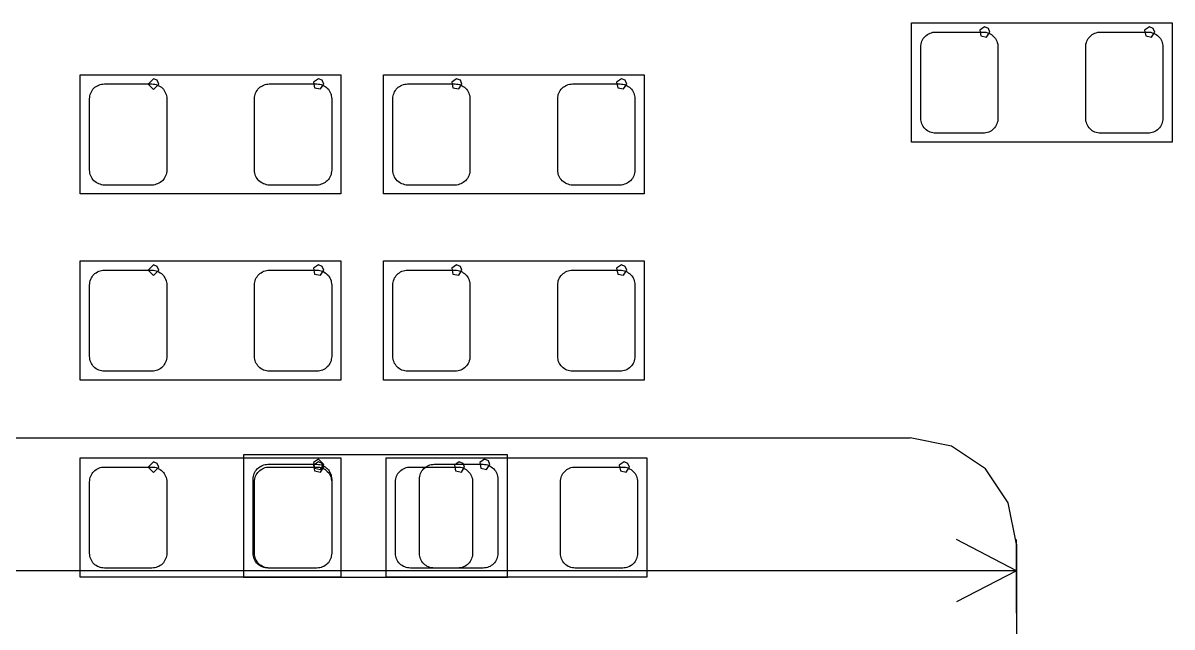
# Model space of a CAD drawing. Extents: x 114 to 258, y 8 to 198.
# Drawn here: x 197.32 to 218.92, y 157.45 to 168.8 of the extents above; entities that cross this region are included whole.
import ezdxf

# ---------------------------------------------------------------- set-up
doc = ezdxf.new("R2010")
doc.units = 0

msp = doc.modelspace()

# ---------------------------------------------------------------- linework, layer by layer
at = {"layer": 'Layer 1', "color": 7}
for points in [[(214.02294, 166.56538), (214.02294, 168.80312)], [(214.02294, 168.80312), (218.9226, 168.80312)], [(215.399874, 168.729892), (215.307486, 168.66816), (215.329163, 168.559181), (215.438142, 168.537504), (215.499874, 168.629892), (215.470585, 168.700603), (215.399874, 168.729892), (215.399874, 168.729892)], [(218.49969, 168.729892), (218.407302, 168.66816), (218.428979, 168.559181), (218.537958, 168.537504), (218.59969, 168.629892), (218.570401, 168.700603), (218.49969, 168.729892), (218.49969, 168.729892)], [(218.9226, 168.80312), (218.9226, 166.56538)], [(214.22106, 168.46022), (214.23376, 168.48562)], [(214.23376, 168.48562), (214.24646, 168.50848)], [(214.24646, 168.50848), (214.26424, 168.53134)], [(214.26424, 168.53134), (214.28202, 168.55166)], [(214.28202, 168.55166), (214.30234, 168.56944)], [(214.30234, 168.56944), (214.3252, 168.58468)], [(214.3252, 168.58468), (214.34806, 168.59992)], [(214.34806, 168.59992), (214.37346, 168.61008)], [(214.37346, 168.61008), (214.39886, 168.62024)], [(214.39886, 168.62024), (214.42426, 168.62786)], [(214.42426, 168.62786), (214.4522, 168.6304)], [(214.4522, 168.6304), (214.48014, 168.63294)], [(214.48014, 168.63294), (215.37168, 168.63294)], [(215.37168, 168.63294), (215.39962, 168.6304)], [(215.39962, 168.6304), (215.42502, 168.62786)], [(215.42502, 168.62786), (215.45296, 168.62024)], [(215.45296, 168.62024), (215.47836, 168.61008)], [(215.47836, 168.61008), (215.50376, 168.59992)], [(215.50376, 168.59992), (215.52662, 168.58468)], [(215.52662, 168.58468), (215.54694, 168.56944)], [(215.54694, 168.56944), (215.56726, 168.55166)], [(215.56726, 168.55166), (215.58758, 168.53134)], [(215.58758, 168.53134), (215.60282, 168.50848)], [(215.60282, 168.50848), (215.61806, 168.48562)], [(215.61806, 168.48562), (215.62822, 168.46022)], [(217.3224, 168.46022), (217.33256, 168.48562)], [(217.33256, 168.48562), (217.3478, 168.50848)], [(217.3478, 168.50848), (217.36304, 168.53134)], [(217.36304, 168.53134), (217.38082, 168.55166)], [(217.38082, 168.55166), (217.40114, 168.56944)], [(217.40114, 168.56944), (217.424, 168.58468)], [(217.424, 168.58468), (217.44686, 168.59992)], [(217.44686, 168.59992), (217.47226, 168.61008)], [(217.47226, 168.61008), (217.49766, 168.62024)], [(217.49766, 168.62024), (217.5256, 168.62786)], [(217.5256, 168.62786), (217.551, 168.6304)], [(217.551, 168.6304), (217.57894, 168.63294)], [(217.57894, 168.63294), (218.47048, 168.63294)], [(218.47048, 168.63294), (218.49842, 168.6304)], [(218.49842, 168.6304), (218.52636, 168.62786)], [(218.52636, 168.62786), (218.55176, 168.62024)], [(218.55176, 168.62024), (218.57716, 168.61008)], [(218.57716, 168.61008), (218.60256, 168.59992)], [(218.60256, 168.59992), (218.62542, 168.58468)], [(218.62542, 168.58468), (218.64828, 168.56944)], [(218.64828, 168.56944), (218.6686, 168.55166)], [(218.6686, 168.55166), (218.68638, 168.53134)], [(218.68638, 168.53134), (218.70416, 168.50848)], [(218.70416, 168.50848), (218.71686, 168.48562)], [(218.71686, 168.48562), (218.72956, 168.46022)], [(214.20074, 168.38148), (214.20582, 168.40688)], [(214.20074, 168.35354), (214.20074, 168.38148)], [(214.20074, 167.01242), (214.20074, 168.35354)], [(214.20582, 168.40688), (214.2109, 168.43482)], [(214.2109, 168.43482), (214.22106, 168.46022)], [(215.62822, 168.46022), (215.63838, 168.43482)], [(215.63838, 168.43482), (215.646, 168.40688)], [(215.646, 168.40688), (215.64854, 168.38148)], [(215.64854, 168.38148), (215.65108, 168.35354)], [(215.65108, 168.35354), (215.65108, 167.01242)], [(217.29954, 168.35354), (217.30208, 168.38148)], [(217.29954, 167.01242), (217.29954, 168.35354)], [(217.30208, 168.38148), (217.30462, 168.40688)], [(217.30462, 168.40688), (217.31224, 168.43482)], [(217.31224, 168.43482), (217.3224, 168.46022)], [(218.72956, 168.46022), (218.73718, 168.43482)], [(218.73718, 168.43482), (218.7448, 168.40688)], [(218.7448, 168.40688), (218.74988, 168.38148)], [(218.74988, 168.38148), (218.74988, 168.35354)], [(218.74988, 168.35354), (218.74988, 167.01242)], [(198.3994, 165.59002), (198.3994, 167.8303)], [(198.3994, 167.8303), (203.29906, 167.8303)], [(198.69912, 167.60932), (198.72198, 167.62456)], [(198.72198, 167.62456), (198.74738, 167.63726)], [(198.74738, 167.63726), (198.77278, 167.64488)], [(198.77278, 167.64488), (198.80072, 167.6525)], [(198.80072, 167.6525), (198.82612, 167.65504)], [(198.82612, 167.65504), (198.85406, 167.65758)], [(198.85406, 167.65758), (199.7456, 167.65758)], [(199.77481, 167.75504), (199.67481, 167.65504), (199.77481, 167.55504), (199.87481, 167.65504), (199.845521, 167.725751), (199.77481, 167.75504), (199.77481, 167.75504)], [(199.7456, 167.65758), (199.77354, 167.65504)], [(199.77354, 167.65504), (199.80148, 167.6525)], [(199.80148, 167.6525), (199.82688, 167.64488)], [(199.82688, 167.64488), (199.85228, 167.63726)], [(199.85228, 167.63726), (199.87768, 167.62456)], [(199.87768, 167.62456), (199.90054, 167.60932)], [(201.79792, 167.60932), (201.82332, 167.62456)], [(201.82332, 167.62456), (201.84618, 167.63726)], [(201.84618, 167.63726), (201.87412, 167.64488)], [(201.87412, 167.64488), (201.89952, 167.6525)], [(201.89952, 167.6525), (201.92746, 167.65504)], [(201.92746, 167.65504), (201.95286, 167.65758)], [(201.95286, 167.65758), (202.84694, 167.65758)], [(202.87488, 167.75504), (202.782492, 167.693308), (202.804169, 167.584329), (202.913148, 167.562652), (202.97488, 167.65504), (202.945591, 167.725751), (202.87488, 167.75504), (202.87488, 167.75504)], [(202.84694, 167.65758), (202.87488, 167.65504)], [(202.87488, 167.65504), (202.90028, 167.6525)], [(202.90028, 167.6525), (202.92822, 167.64488)], [(202.92822, 167.64488), (202.95362, 167.63726)], [(202.95362, 167.63726), (202.97648, 167.62456)], [(202.97648, 167.62456), (203.00188, 167.60932)], [(203.29906, 167.8303), (203.29906, 165.59002)], [(204.09916, 165.59002), (204.09916, 167.8303)], [(204.09916, 167.8303), (208.99882, 167.8303)], [(204.39888, 167.60932), (204.42174, 167.62456)], [(204.42174, 167.62456), (204.44714, 167.63726)], [(204.44714, 167.63726), (204.47254, 167.64488)], [(204.47254, 167.64488), (204.50048, 167.6525)], [(204.50048, 167.6525), (204.52588, 167.65504)], [(204.52588, 167.65504), (204.55382, 167.65758)], [(204.55382, 167.65758), (205.44536, 167.65758)], [(205.474824, 167.75504), (205.382436, 167.693308), (205.404113, 167.584329), (205.513092, 167.562652), (205.574824, 167.65504), (205.545535, 167.725751), (205.474824, 167.75504), (205.474824, 167.75504)], [(205.44536, 167.65758), (205.4733, 167.65504)], [(205.4733, 167.65504), (205.50124, 167.6525)], [(205.50124, 167.6525), (205.52664, 167.64488)], [(205.52664, 167.64488), (205.55204, 167.63726)], [(205.55204, 167.63726), (205.57744, 167.62456)], [(205.57744, 167.62456), (205.6003, 167.60932)], [(207.50022, 167.60932), (207.52308, 167.62456)], [(207.52308, 167.62456), (207.54848, 167.63726)], [(207.54848, 167.63726), (207.57388, 167.64488)], [(207.57388, 167.64488), (207.59928, 167.6525)], [(207.59928, 167.6525), (207.62722, 167.65504)], [(207.62722, 167.65504), (207.65516, 167.65758)], [(207.65516, 167.65758), (208.5467, 167.65758)], [(208.57464, 167.75504), (208.482252, 167.693308), (208.503929, 167.584329), (208.612908, 167.562652), (208.67464, 167.65504), (208.645351, 167.725751), (208.57464, 167.75504), (208.57464, 167.75504)], [(208.5467, 167.65758), (208.57464, 167.65504)], [(208.57464, 167.65504), (208.60004, 167.6525)], [(208.60004, 167.6525), (208.62798, 167.64488)], [(208.62798, 167.64488), (208.65338, 167.63726)], [(208.65338, 167.63726), (208.67878, 167.62456)], [(208.67878, 167.62456), (208.70164, 167.60932)], [(208.99882, 167.8303), (208.99882, 165.59002)], [(198.57466, 167.37818), (198.5772, 167.40612)], [(198.5772, 167.40612), (198.57974, 167.43406)], [(198.57974, 167.43406), (198.58736, 167.45946)], [(198.58736, 167.45946), (198.59752, 167.48486)], [(198.59752, 167.48486), (198.60768, 167.51026)], [(198.60768, 167.51026), (198.62292, 167.53312)], [(198.62292, 167.53312), (198.63816, 167.55598)], [(198.63816, 167.55598), (198.65594, 167.5763)], [(198.65594, 167.5763), (198.67626, 167.59408)], [(198.67626, 167.59408), (198.69912, 167.60932)], [(199.90054, 167.60932), (199.9234, 167.59408)], [(199.9234, 167.59408), (199.94372, 167.5763)], [(199.94372, 167.5763), (199.9615, 167.55598)], [(199.9615, 167.55598), (199.97928, 167.53312)], [(199.97928, 167.53312), (199.99198, 167.51026)], [(199.99198, 167.51026), (200.00468, 167.48486)], [(200.00468, 167.48486), (200.0123, 167.45946)], [(200.0123, 167.45946), (200.01992, 167.43406)], [(200.01992, 167.43406), (200.025, 167.40612)], [(200.025, 167.40612), (200.025, 167.37818)], [(201.676, 167.40612), (201.68108, 167.43406)], [(201.676, 167.37818), (201.676, 167.40612)], [(201.68108, 167.43406), (201.68616, 167.45946)], [(201.68616, 167.45946), (201.69632, 167.48486)], [(201.69632, 167.48486), (201.70902, 167.51026)], [(201.70902, 167.51026), (201.72172, 167.53312)], [(201.72172, 167.53312), (201.7395, 167.55598)], [(201.7395, 167.55598), (201.75728, 167.5763)], [(201.75728, 167.5763), (201.7776, 167.59408)], [(201.7776, 167.59408), (201.79792, 167.60932)], [(203.00188, 167.60932), (203.0222, 167.59408)], [(203.0222, 167.59408), (203.04252, 167.5763)], [(203.04252, 167.5763), (203.06284, 167.55598)], [(203.06284, 167.55598), (203.07808, 167.53312)], [(203.07808, 167.53312), (203.09332, 167.51026)], [(203.09332, 167.51026), (203.10348, 167.48486)], [(203.10348, 167.48486), (203.11364, 167.45946)], [(203.11364, 167.45946), (203.11872, 167.43406)], [(203.11872, 167.43406), (203.1238, 167.40612)], [(203.1238, 167.40612), (203.12634, 167.37818)], [(204.27442, 167.37818), (204.27696, 167.40612)], [(204.27696, 167.40612), (204.2795, 167.43406)], [(204.2795, 167.43406), (204.28712, 167.45946)], [(204.28712, 167.45946), (204.29728, 167.48486)], [(204.29728, 167.48486), (204.30744, 167.51026)], [(204.30744, 167.51026), (204.32268, 167.53312)], [(204.32268, 167.53312), (204.33792, 167.55598)], [(204.33792, 167.55598), (204.3557, 167.5763)], [(204.3557, 167.5763), (204.37602, 167.59408)], [(204.37602, 167.59408), (204.39888, 167.60932)], [(205.6003, 167.60932), (205.62316, 167.59408)], [(205.62316, 167.59408), (205.64348, 167.5763)], [(205.64348, 167.5763), (205.66126, 167.55598)], [(205.66126, 167.55598), (205.67904, 167.53312)], [(205.67904, 167.53312), (205.69174, 167.51026)], [(205.69174, 167.51026), (205.70444, 167.48486)], [(205.70444, 167.48486), (205.71206, 167.45946)], [(205.71206, 167.45946), (205.71968, 167.43406)], [(205.71968, 167.43406), (205.72476, 167.40612)], [(205.72476, 167.40612), (205.72476, 167.37818)], [(207.37576, 167.40612), (207.38084, 167.43406)], [(207.37576, 167.37818), (207.37576, 167.40612)], [(207.38084, 167.43406), (207.38592, 167.45946)], [(207.38592, 167.45946), (207.39608, 167.48486)], [(207.39608, 167.48486), (207.40878, 167.51026)], [(207.40878, 167.51026), (207.42148, 167.53312)], [(207.42148, 167.53312), (207.43926, 167.55598)], [(207.43926, 167.55598), (207.45704, 167.5763)], [(207.45704, 167.5763), (207.47736, 167.59408)], [(207.47736, 167.59408), (207.50022, 167.60932)], [(208.70164, 167.60932), (208.72196, 167.59408)], [(208.72196, 167.59408), (208.74228, 167.5763)], [(208.74228, 167.5763), (208.7626, 167.55598)], [(208.7626, 167.55598), (208.77784, 167.53312)], [(208.77784, 167.53312), (208.79308, 167.51026)], [(208.79308, 167.51026), (208.80324, 167.48486)], [(208.80324, 167.48486), (208.8134, 167.45946)], [(208.8134, 167.45946), (208.82102, 167.43406)], [(208.82102, 167.43406), (208.82356, 167.40612)], [(208.82356, 167.40612), (208.8261, 167.37818)], [(198.57466, 166.03706), (198.57466, 167.37818)], [(200.025, 167.37818), (200.025, 166.03706)], [(201.676, 166.03706), (201.676, 167.37818)], [(203.12634, 167.37818), (203.12634, 166.03706)], [(204.27442, 166.03706), (204.27442, 167.37818)], [(205.72476, 167.37818), (205.72476, 166.03706)], [(207.37576, 166.03706), (207.37576, 167.37818)], [(208.8261, 167.37818), (208.8261, 166.03706)], [(214.20074, 166.98448), (214.20074, 167.01242)], [(214.20582, 166.95654), (214.20074, 166.98448)], [(215.64854, 166.98448), (215.646, 166.95654)], [(215.65108, 167.01242), (215.64854, 166.98448)], [(217.30208, 166.98448), (217.29954, 167.01242)], [(217.30462, 166.95654), (217.30208, 166.98448)], [(218.74988, 166.98448), (218.7448, 166.95654)], [(218.74988, 167.01242), (218.74988, 166.98448)], [(214.2109, 166.93114), (214.20582, 166.95654)], [(214.22106, 166.90574), (214.2109, 166.93114)], [(214.23376, 166.88034), (214.22106, 166.90574)], [(214.24646, 166.85748), (214.23376, 166.88034)], [(214.26424, 166.83462), (214.24646, 166.85748)], [(214.28202, 166.8143), (214.26424, 166.83462)], [(214.30234, 166.79652), (214.28202, 166.8143)], [(214.3252, 166.77874), (214.30234, 166.79652)], [(214.34806, 166.76604), (214.3252, 166.77874)], [(214.37346, 166.75334), (214.34806, 166.76604)], [(214.39886, 166.74318), (214.37346, 166.75334)], [(215.47836, 166.75334), (215.45296, 166.74318)], [(215.50376, 166.76604), (215.47836, 166.75334)], [(215.52662, 166.77874), (215.50376, 166.76604)], [(215.54694, 166.79652), (215.52662, 166.77874)], [(215.56726, 166.8143), (215.54694, 166.79652)], [(215.58758, 166.83462), (215.56726, 166.8143)], [(215.60282, 166.85748), (215.58758, 166.83462)], [(215.61806, 166.88034), (215.60282, 166.85748)], [(215.62822, 166.90574), (215.61806, 166.88034)], [(215.63838, 166.93114), (215.62822, 166.90574)], [(215.646, 166.95654), (215.63838, 166.93114)], [(217.31224, 166.93114), (217.30462, 166.95654)], [(217.3224, 166.90574), (217.31224, 166.93114)], [(217.33256, 166.88034), (217.3224, 166.90574)], [(217.3478, 166.85748), (217.33256, 166.88034)], [(217.36304, 166.83462), (217.3478, 166.85748)], [(217.38082, 166.8143), (217.36304, 166.83462)], [(217.40114, 166.79652), (217.38082, 166.8143)], [(217.424, 166.77874), (217.40114, 166.79652)], [(217.44686, 166.76604), (217.424, 166.77874)], [(217.47226, 166.75334), (217.44686, 166.76604)], [(217.49766, 166.74318), (217.47226, 166.75334)], [(218.57716, 166.75334), (218.55176, 166.74318)], [(218.60256, 166.76604), (218.57716, 166.75334)], [(218.62542, 166.77874), (218.60256, 166.76604)], [(218.64828, 166.79652), (218.62542, 166.77874)], [(218.6686, 166.8143), (218.64828, 166.79652)], [(218.68638, 166.83462), (218.6686, 166.8143)], [(218.70416, 166.85748), (218.68638, 166.83462)], [(218.71686, 166.88034), (218.70416, 166.85748)], [(218.72956, 166.90574), (218.71686, 166.88034)], [(218.73718, 166.93114), (218.72956, 166.90574)], [(218.7448, 166.95654), (218.73718, 166.93114)], [(218.9226, 166.56538), (214.02294, 166.56538)], [(214.42426, 166.7381), (214.39886, 166.74318)], [(214.4522, 166.73302), (214.42426, 166.7381)], [(214.48014, 166.73302), (214.4522, 166.73302)], [(215.37168, 166.73302), (214.48014, 166.73302)], [(215.39962, 166.73302), (215.37168, 166.73302)], [(215.42502, 166.7381), (215.39962, 166.73302)], [(215.45296, 166.74318), (215.42502, 166.7381)], [(217.5256, 166.7381), (217.49766, 166.74318)], [(217.551, 166.73302), (217.5256, 166.7381)], [(217.57894, 166.73302), (217.551, 166.73302)], [(218.47048, 166.73302), (217.57894, 166.73302)], [(218.49842, 166.73302), (218.47048, 166.73302)], [(218.52636, 166.7381), (218.49842, 166.73302)], [(218.55176, 166.74318), (218.52636, 166.7381)], [(198.5772, 166.00912), (198.57466, 166.03706)], [(198.57974, 165.98118), (198.5772, 166.00912)], [(198.58736, 165.95578), (198.57974, 165.98118)], [(198.59752, 165.93038), (198.58736, 165.95578)], [(198.60768, 165.90498), (198.59752, 165.93038)], [(198.62292, 165.88212), (198.60768, 165.90498)], [(199.99198, 165.90498), (199.97928, 165.88212)], [(200.00468, 165.93038), (199.99198, 165.90498)], [(200.0123, 165.95578), (200.00468, 165.93038)], [(200.01992, 165.98118), (200.0123, 165.95578)], [(200.025, 166.00912), (200.01992, 165.98118)], [(200.025, 166.03706), (200.025, 166.00912)], [(201.676, 166.00912), (201.676, 166.03706)], [(201.68108, 165.98118), (201.676, 166.00912)], [(201.68616, 165.95578), (201.68108, 165.98118)], [(201.69632, 165.93038), (201.68616, 165.95578)], [(201.70902, 165.90498), (201.69632, 165.93038)], [(201.72172, 165.88212), (201.70902, 165.90498)], [(203.09332, 165.90498), (203.07808, 165.88212)], [(203.10348, 165.93038), (203.09332, 165.90498)], [(203.11364, 165.95578), (203.10348, 165.93038)], [(203.11872, 165.98118), (203.11364, 165.95578)], [(203.1238, 166.00912), (203.11872, 165.98118)], [(203.12634, 166.03706), (203.1238, 166.00912)], [(204.27696, 166.00912), (204.27442, 166.03706)], [(204.2795, 165.98118), (204.27696, 166.00912)], [(204.28712, 165.95578), (204.2795, 165.98118)], [(204.29728, 165.93038), (204.28712, 165.95578)], [(204.30744, 165.90498), (204.29728, 165.93038)], [(204.32268, 165.88212), (204.30744, 165.90498)], [(205.69174, 165.90498), (205.67904, 165.88212)], [(205.70444, 165.93038), (205.69174, 165.90498)], [(205.71206, 165.95578), (205.70444, 165.93038)], [(205.71968, 165.98118), (205.71206, 165.95578)], [(205.72476, 166.00912), (205.71968, 165.98118)], [(205.72476, 166.03706), (205.72476, 166.00912)], [(207.37576, 166.00912), (207.37576, 166.03706)], [(207.38084, 165.98118), (207.37576, 166.00912)], [(207.38592, 165.95578), (207.38084, 165.98118)], [(207.39608, 165.93038), (207.38592, 165.95578)], [(207.40878, 165.90498), (207.39608, 165.93038)], [(207.42148, 165.88212), (207.40878, 165.90498)], [(208.79308, 165.90498), (208.77784, 165.88212)], [(208.80324, 165.93038), (208.79308, 165.90498)], [(208.8134, 165.95578), (208.80324, 165.93038)], [(208.82102, 165.98118), (208.8134, 165.95578)], [(208.82356, 166.00912), (208.82102, 165.98118)], [(208.8261, 166.03706), (208.82356, 166.00912)], [(198.63816, 165.85926), (198.62292, 165.88212)], [(198.65594, 165.83894), (198.63816, 165.85926)], [(198.67626, 165.82116), (198.65594, 165.83894)], [(198.69912, 165.80338), (198.67626, 165.82116)], [(198.72198, 165.79068), (198.69912, 165.80338)], [(198.74738, 165.77798), (198.72198, 165.79068)], [(198.77278, 165.77036), (198.74738, 165.77798)], [(198.80072, 165.76274), (198.77278, 165.77036)], [(198.82612, 165.75766), (198.80072, 165.76274)], [(198.85406, 165.75766), (198.82612, 165.75766)], [(199.7456, 165.75766), (198.85406, 165.75766)], [(199.77354, 165.75766), (199.7456, 165.75766)], [(199.80148, 165.76274), (199.77354, 165.75766)], [(199.82688, 165.77036), (199.80148, 165.76274)], [(199.85228, 165.77798), (199.82688, 165.77036)], [(199.87768, 165.79068), (199.85228, 165.77798)], [(199.90054, 165.80338), (199.87768, 165.79068)], [(199.9234, 165.82116), (199.90054, 165.80338)], [(199.94372, 165.83894), (199.9234, 165.82116)], [(199.9615, 165.85926), (199.94372, 165.83894)], [(199.97928, 165.88212), (199.9615, 165.85926)], [(201.7395, 165.85926), (201.72172, 165.88212)], [(201.75728, 165.83894), (201.7395, 165.85926)], [(201.7776, 165.82116), (201.75728, 165.83894)], [(201.79792, 165.80338), (201.7776, 165.82116)], [(201.82332, 165.79068), (201.79792, 165.80338)], [(201.84618, 165.77798), (201.82332, 165.79068)], [(201.87412, 165.77036), (201.84618, 165.77798)], [(201.89952, 165.76274), (201.87412, 165.77036)], [(201.92746, 165.75766), (201.89952, 165.76274)], [(201.95286, 165.75766), (201.92746, 165.75766)], [(202.84694, 165.75766), (201.95286, 165.75766)], [(202.87488, 165.75766), (202.84694, 165.75766)], [(202.90028, 165.76274), (202.87488, 165.75766)], [(202.92822, 165.77036), (202.90028, 165.76274)], [(202.95362, 165.77798), (202.92822, 165.77036)], [(202.97648, 165.79068), (202.95362, 165.77798)], [(203.00188, 165.80338), (202.97648, 165.79068)], [(203.0222, 165.82116), (203.00188, 165.80338)], [(203.04252, 165.83894), (203.0222, 165.82116)], [(203.06284, 165.85926), (203.04252, 165.83894)], [(203.07808, 165.88212), (203.06284, 165.85926)], [(204.33792, 165.85926), (204.32268, 165.88212)], [(204.3557, 165.83894), (204.33792, 165.85926)], [(204.37602, 165.82116), (204.3557, 165.83894)], [(204.39888, 165.80338), (204.37602, 165.82116)], [(204.42174, 165.79068), (204.39888, 165.80338)], [(204.44714, 165.77798), (204.42174, 165.79068)], [(204.47254, 165.77036), (204.44714, 165.77798)], [(204.50048, 165.76274), (204.47254, 165.77036)], [(204.52588, 165.75766), (204.50048, 165.76274)], [(204.55382, 165.75766), (204.52588, 165.75766)], [(205.44536, 165.75766), (204.55382, 165.75766)], [(205.4733, 165.75766), (205.44536, 165.75766)], [(205.50124, 165.76274), (205.4733, 165.75766)], [(205.52664, 165.77036), (205.50124, 165.76274)], [(205.55204, 165.77798), (205.52664, 165.77036)], [(205.57744, 165.79068), (205.55204, 165.77798)], [(205.6003, 165.80338), (205.57744, 165.79068)], [(205.62316, 165.82116), (205.6003, 165.80338)], [(205.64348, 165.83894), (205.62316, 165.82116)], [(205.66126, 165.85926), (205.64348, 165.83894)], [(205.67904, 165.88212), (205.66126, 165.85926)], [(207.43926, 165.85926), (207.42148, 165.88212)], [(207.45704, 165.83894), (207.43926, 165.85926)], [(207.47736, 165.82116), (207.45704, 165.83894)], [(207.50022, 165.80338), (207.47736, 165.82116)], [(207.52308, 165.79068), (207.50022, 165.80338)], [(207.54848, 165.77798), (207.52308, 165.79068)], [(207.57388, 165.77036), (207.54848, 165.77798)], [(207.59928, 165.76274), (207.57388, 165.77036)], [(207.62722, 165.75766), (207.59928, 165.76274)], [(207.65516, 165.75766), (207.62722, 165.75766)], [(208.5467, 165.75766), (207.65516, 165.75766)], [(208.57464, 165.75766), (208.5467, 165.75766)], [(208.60004, 165.76274), (208.57464, 165.75766)], [(208.62798, 165.77036), (208.60004, 165.76274)], [(208.65338, 165.77798), (208.62798, 165.77036)], [(208.67878, 165.79068), (208.65338, 165.77798)], [(208.70164, 165.80338), (208.67878, 165.79068)], [(208.72196, 165.82116), (208.70164, 165.80338)], [(208.74228, 165.83894), (208.72196, 165.82116)], [(208.7626, 165.85926), (208.74228, 165.83894)], [(208.77784, 165.88212), (208.7626, 165.85926)], [(203.29906, 165.59002), (198.3994, 165.59002)], [(208.99882, 165.59002), (204.09916, 165.59002)], [(198.3994, 162.0899), (198.3994, 164.33018)], [(198.3994, 164.33018), (203.29906, 164.33018)], [(199.77481, 164.25492), (199.67481, 164.15492), (199.77481, 164.05492), (199.87481, 164.15492), (199.845521, 164.225631), (199.77481, 164.25492), (199.77481, 164.25492)], [(202.87488, 164.25492), (202.782492, 164.193188), (202.804169, 164.084209), (202.913148, 164.062532), (202.97488, 164.15492), (202.945591, 164.225631), (202.87488, 164.25492), (202.87488, 164.25492)], [(203.29906, 164.33018), (203.29906, 162.0899)], [(204.09916, 164.33018), (208.99882, 164.33018)], [(204.09916, 162.0899), (204.09916, 164.33018)], [(205.474824, 164.25492), (205.382436, 164.193188), (205.404113, 164.084209), (205.513092, 164.062532), (205.574824, 164.15492), (205.545535, 164.225631), (205.474824, 164.25492), (205.474824, 164.25492)], [(208.57464, 164.25492), (208.482252, 164.193188), (208.503929, 164.084209), (208.612908, 164.062532), (208.67464, 164.15492), (208.645351, 164.225631), (208.57464, 164.25492), (208.57464, 164.25492)], [(208.99882, 164.33018), (208.99882, 162.0899)], [(198.57974, 163.93394), (198.58736, 163.95934)], [(198.58736, 163.95934), (198.59752, 163.98474)], [(198.59752, 163.98474), (198.60768, 164.01014)], [(198.60768, 164.01014), (198.62292, 164.033)], [(198.62292, 164.033), (198.63816, 164.05586)], [(198.63816, 164.05586), (198.65594, 164.07618)], [(198.65594, 164.07618), (198.67626, 164.09396)], [(198.67626, 164.09396), (198.69912, 164.1092)], [(198.69912, 164.1092), (198.72198, 164.12444)], [(198.72198, 164.12444), (198.74738, 164.13714)], [(198.74738, 164.13714), (198.77278, 164.14476)], [(198.77278, 164.14476), (198.80072, 164.15238)], [(198.80072, 164.15238), (198.82612, 164.15492)], [(198.82612, 164.15492), (198.85406, 164.15746)], [(198.85406, 164.15746), (199.7456, 164.15746)], [(199.7456, 164.15746), (199.77354, 164.15492)], [(199.77354, 164.15492), (199.80148, 164.15238)], [(199.80148, 164.15238), (199.82688, 164.14476)], [(199.82688, 164.14476), (199.85228, 164.13714)], [(199.85228, 164.13714), (199.87768, 164.12444)], [(199.87768, 164.12444), (199.90054, 164.1092)], [(199.90054, 164.1092), (199.9234, 164.09396)], [(199.9234, 164.09396), (199.94372, 164.07618)], [(199.94372, 164.07618), (199.9615, 164.05586)], [(199.9615, 164.05586), (199.97928, 164.033)], [(199.97928, 164.033), (199.99198, 164.01014)], [(199.99198, 164.01014), (200.00468, 163.98474)], [(200.00468, 163.98474), (200.0123, 163.95934)], [(200.0123, 163.95934), (200.01992, 163.93394)], [(201.68108, 163.93394), (201.68616, 163.95934)], [(201.68616, 163.95934), (201.69632, 163.98474)], [(201.69632, 163.98474), (201.70902, 164.01014)], [(201.70902, 164.01014), (201.72172, 164.033)], [(201.72172, 164.033), (201.7395, 164.05586)], [(201.7395, 164.05586), (201.75728, 164.07618)], [(201.75728, 164.07618), (201.7776, 164.09396)], [(201.7776, 164.09396), (201.79792, 164.1092)], [(201.79792, 164.1092), (201.82332, 164.12444)], [(201.82332, 164.12444), (201.84618, 164.13714)], [(201.84618, 164.13714), (201.87412, 164.14476)], [(201.87412, 164.14476), (201.89952, 164.15238)], [(201.89952, 164.15238), (201.92746, 164.15492)], [(201.92746, 164.15492), (201.95286, 164.15746)], [(201.95286, 164.15746), (202.84694, 164.15746)], [(202.84694, 164.15746), (202.87488, 164.15492)], [(202.87488, 164.15492), (202.90028, 164.15238)], [(202.90028, 164.15238), (202.92822, 164.14476)], [(202.92822, 164.14476), (202.95362, 164.13714)], [(202.95362, 164.13714), (202.97648, 164.12444)], [(202.97648, 164.12444), (203.00188, 164.1092)], [(203.00188, 164.1092), (203.0222, 164.09396)], [(203.0222, 164.09396), (203.04252, 164.07618)], [(203.04252, 164.07618), (203.06284, 164.05586)], [(203.06284, 164.05586), (203.07808, 164.033)], [(203.07808, 164.033), (203.09332, 164.01014)], [(203.09332, 164.01014), (203.10348, 163.98474)], [(203.10348, 163.98474), (203.11364, 163.95934)], [(203.11364, 163.95934), (203.11872, 163.93394)], [(204.2795, 163.93394), (204.28712, 163.95934)], [(204.28712, 163.95934), (204.29728, 163.98474)], [(204.29728, 163.98474), (204.30744, 164.01014)], [(204.30744, 164.01014), (204.32268, 164.033)], [(204.32268, 164.033), (204.33792, 164.05586)], [(204.33792, 164.05586), (204.3557, 164.07618)], [(204.3557, 164.07618), (204.37602, 164.09396)], [(204.37602, 164.09396), (204.39888, 164.1092)], [(204.39888, 164.1092), (204.42174, 164.12444)], [(204.42174, 164.12444), (204.44714, 164.13714)], [(204.44714, 164.13714), (204.47254, 164.14476)], [(204.47254, 164.14476), (204.50048, 164.15238)], [(204.50048, 164.15238), (204.52588, 164.15492)], [(204.52588, 164.15492), (204.55382, 164.15746)], [(204.55382, 164.15746), (205.44536, 164.15746)], [(205.44536, 164.15746), (205.4733, 164.15492)], [(205.4733, 164.15492), (205.50124, 164.15238)], [(205.50124, 164.15238), (205.52664, 164.14476)], [(205.52664, 164.14476), (205.55204, 164.13714)], [(205.55204, 164.13714), (205.57744, 164.12444)], [(205.57744, 164.12444), (205.6003, 164.1092)], [(205.6003, 164.1092), (205.62316, 164.09396)], [(205.62316, 164.09396), (205.64348, 164.07618)], [(205.64348, 164.07618), (205.66126, 164.05586)], [(205.66126, 164.05586), (205.67904, 164.033)], [(205.67904, 164.033), (205.69174, 164.01014)], [(205.69174, 164.01014), (205.70444, 163.98474)], [(205.70444, 163.98474), (205.71206, 163.95934)], [(205.71206, 163.95934), (205.71968, 163.93394)], [(207.38084, 163.93394), (207.38592, 163.95934)], [(207.38592, 163.95934), (207.39608, 163.98474)], [(207.39608, 163.98474), (207.40878, 164.01014)], [(207.40878, 164.01014), (207.42148, 164.033)], [(207.42148, 164.033), (207.43926, 164.05586)], [(207.43926, 164.05586), (207.45704, 164.07618)], [(207.45704, 164.07618), (207.47736, 164.09396)], [(207.47736, 164.09396), (207.50022, 164.1092)], [(207.50022, 164.1092), (207.52308, 164.12444)], [(207.52308, 164.12444), (207.54848, 164.13714)], [(207.54848, 164.13714), (207.57388, 164.14476)], [(207.57388, 164.14476), (207.59928, 164.15238)], [(207.59928, 164.15238), (207.62722, 164.15492)], [(207.62722, 164.15492), (207.65516, 164.15746)], [(207.65516, 164.15746), (208.5467, 164.15746)], [(208.5467, 164.15746), (208.57464, 164.15492)], [(208.57464, 164.15492), (208.60004, 164.15238)], [(208.60004, 164.15238), (208.62798, 164.14476)], [(208.62798, 164.14476), (208.65338, 164.13714)], [(208.65338, 164.13714), (208.67878, 164.12444)], [(208.67878, 164.12444), (208.70164, 164.1092)], [(208.70164, 164.1092), (208.72196, 164.09396)], [(208.72196, 164.09396), (208.74228, 164.07618)], [(208.74228, 164.07618), (208.7626, 164.05586)], [(208.7626, 164.05586), (208.77784, 164.033)], [(208.77784, 164.033), (208.79308, 164.01014)], [(208.79308, 164.01014), (208.80324, 163.98474)], [(208.80324, 163.98474), (208.8134, 163.95934)], [(208.8134, 163.95934), (208.82102, 163.93394)], [(198.57466, 163.87806), (198.5772, 163.906)], [(198.57466, 162.53694), (198.57466, 163.87806)], [(198.5772, 163.906), (198.57974, 163.93394)], [(200.01992, 163.93394), (200.025, 163.906)], [(200.025, 163.906), (200.025, 163.87806)], [(200.025, 163.87806), (200.025, 162.53694)], [(201.676, 163.906), (201.68108, 163.93394)], [(201.676, 163.87806), (201.676, 163.906)], [(201.676, 162.53694), (201.676, 163.87806)], [(203.11872, 163.93394), (203.1238, 163.906)], [(203.1238, 163.906), (203.12634, 163.87806)], [(203.12634, 163.87806), (203.12634, 162.53694)], [(204.27442, 163.87806), (204.27696, 163.906)], [(204.27442, 162.53694), (204.27442, 163.87806)], [(204.27696, 163.906), (204.2795, 163.93394)], [(205.71968, 163.93394), (205.72476, 163.906)], [(205.72476, 163.906), (205.72476, 163.87806)], [(205.72476, 163.87806), (205.72476, 162.53694)], [(207.37576, 163.906), (207.38084, 163.93394)], [(207.37576, 163.87806), (207.37576, 163.906)], [(207.37576, 162.53694), (207.37576, 163.87806)], [(208.82102, 163.93394), (208.82356, 163.906)], [(208.82356, 163.906), (208.8261, 163.87806)], [(208.8261, 163.87806), (208.8261, 162.53694)], [(198.5772, 162.509), (198.57466, 162.53694)], [(198.57974, 162.48106), (198.5772, 162.509)], [(198.58736, 162.45566), (198.57974, 162.48106)], [(198.59752, 162.43026), (198.58736, 162.45566)], [(200.0123, 162.45566), (200.00468, 162.43026)], [(200.01992, 162.48106), (200.0123, 162.45566)], [(200.025, 162.509), (200.01992, 162.48106)], [(200.025, 162.53694), (200.025, 162.509)], [(201.676, 162.509), (201.676, 162.53694)], [(201.68108, 162.48106), (201.676, 162.509)], [(201.68616, 162.45566), (201.68108, 162.48106)], [(201.69632, 162.43026), (201.68616, 162.45566)], [(203.11364, 162.45566), (203.10348, 162.43026)], [(203.11872, 162.48106), (203.11364, 162.45566)], [(203.1238, 162.509), (203.11872, 162.48106)], [(203.12634, 162.53694), (203.1238, 162.509)], [(204.27696, 162.509), (204.27442, 162.53694)], [(204.2795, 162.48106), (204.27696, 162.509)], [(204.28712, 162.45566), (204.2795, 162.48106)], [(204.29728, 162.43026), (204.28712, 162.45566)], [(205.71206, 162.45566), (205.70444, 162.43026)], [(205.71968, 162.48106), (205.71206, 162.45566)], [(205.72476, 162.509), (205.71968, 162.48106)], [(205.72476, 162.53694), (205.72476, 162.509)], [(207.37576, 162.509), (207.37576, 162.53694)], [(207.38084, 162.48106), (207.37576, 162.509)], [(207.38592, 162.45566), (207.38084, 162.48106)], [(207.39608, 162.43026), (207.38592, 162.45566)], [(208.8134, 162.45566), (208.80324, 162.43026)], [(208.82102, 162.48106), (208.8134, 162.45566)], [(208.82356, 162.509), (208.82102, 162.48106)], [(208.8261, 162.53694), (208.82356, 162.509)], [(198.60768, 162.40486), (198.59752, 162.43026)], [(198.62292, 162.382), (198.60768, 162.40486)], [(198.63816, 162.35914), (198.62292, 162.382)], [(198.65594, 162.33882), (198.63816, 162.35914)], [(198.67626, 162.32104), (198.65594, 162.33882)], [(198.69912, 162.30326), (198.67626, 162.32104)], [(198.72198, 162.29056), (198.69912, 162.30326)], [(198.74738, 162.27786), (198.72198, 162.29056)], [(198.77278, 162.27024), (198.74738, 162.27786)], [(198.80072, 162.26262), (198.77278, 162.27024)], [(198.82612, 162.25754), (198.80072, 162.26262)], [(198.85406, 162.25754), (198.82612, 162.25754)], [(199.7456, 162.25754), (198.85406, 162.25754)], [(199.77354, 162.25754), (199.7456, 162.25754)], [(199.80148, 162.26262), (199.77354, 162.25754)], [(199.82688, 162.27024), (199.80148, 162.26262)], [(199.85228, 162.27786), (199.82688, 162.27024)], [(199.87768, 162.29056), (199.85228, 162.27786)], [(199.90054, 162.30326), (199.87768, 162.29056)], [(199.9234, 162.32104), (199.90054, 162.30326)], [(199.94372, 162.33882), (199.9234, 162.32104)], [(199.9615, 162.35914), (199.94372, 162.33882)], [(199.97928, 162.382), (199.9615, 162.35914)], [(199.99198, 162.40486), (199.97928, 162.382)], [(200.00468, 162.43026), (199.99198, 162.40486)], [(201.70902, 162.40486), (201.69632, 162.43026)], [(201.72172, 162.382), (201.70902, 162.40486)], [(201.7395, 162.35914), (201.72172, 162.382)], [(201.75728, 162.33882), (201.7395, 162.35914)], [(201.7776, 162.32104), (201.75728, 162.33882)], [(201.79792, 162.30326), (201.7776, 162.32104)], [(201.82332, 162.29056), (201.79792, 162.30326)], [(201.84618, 162.27786), (201.82332, 162.29056)], [(201.87412, 162.27024), (201.84618, 162.27786)], [(201.89952, 162.26262), (201.87412, 162.27024)], [(201.92746, 162.25754), (201.89952, 162.26262)], [(201.95286, 162.25754), (201.92746, 162.25754)], [(202.84694, 162.25754), (201.95286, 162.25754)], [(202.87488, 162.25754), (202.84694, 162.25754)], [(202.90028, 162.26262), (202.87488, 162.25754)], [(202.92822, 162.27024), (202.90028, 162.26262)], [(202.95362, 162.27786), (202.92822, 162.27024)], [(202.97648, 162.29056), (202.95362, 162.27786)], [(203.00188, 162.30326), (202.97648, 162.29056)], [(203.0222, 162.32104), (203.00188, 162.30326)], [(203.04252, 162.33882), (203.0222, 162.32104)], [(203.06284, 162.35914), (203.04252, 162.33882)], [(203.07808, 162.382), (203.06284, 162.35914)], [(203.09332, 162.40486), (203.07808, 162.382)], [(203.10348, 162.43026), (203.09332, 162.40486)], [(204.30744, 162.40486), (204.29728, 162.43026)], [(204.32268, 162.382), (204.30744, 162.40486)], [(204.33792, 162.35914), (204.32268, 162.382)], [(204.3557, 162.33882), (204.33792, 162.35914)], [(204.37602, 162.32104), (204.3557, 162.33882)], [(204.39888, 162.30326), (204.37602, 162.32104)], [(204.42174, 162.29056), (204.39888, 162.30326)], [(204.44714, 162.27786), (204.42174, 162.29056)], [(204.47254, 162.27024), (204.44714, 162.27786)], [(204.50048, 162.26262), (204.47254, 162.27024)], [(204.52588, 162.25754), (204.50048, 162.26262)], [(204.55382, 162.25754), (204.52588, 162.25754)], [(205.44536, 162.25754), (204.55382, 162.25754)], [(205.4733, 162.25754), (205.44536, 162.25754)], [(205.50124, 162.26262), (205.4733, 162.25754)], [(205.52664, 162.27024), (205.50124, 162.26262)], [(205.55204, 162.27786), (205.52664, 162.27024)], [(205.57744, 162.29056), (205.55204, 162.27786)], [(205.6003, 162.30326), (205.57744, 162.29056)], [(205.62316, 162.32104), (205.6003, 162.30326)], [(205.64348, 162.33882), (205.62316, 162.32104)], [(205.66126, 162.35914), (205.64348, 162.33882)], [(205.67904, 162.382), (205.66126, 162.35914)], [(205.69174, 162.40486), (205.67904, 162.382)], [(205.70444, 162.43026), (205.69174, 162.40486)], [(207.40878, 162.40486), (207.39608, 162.43026)], [(207.42148, 162.382), (207.40878, 162.40486)], [(207.43926, 162.35914), (207.42148, 162.382)], [(207.45704, 162.33882), (207.43926, 162.35914)], [(207.47736, 162.32104), (207.45704, 162.33882)], [(207.50022, 162.30326), (207.47736, 162.32104)], [(207.52308, 162.29056), (207.50022, 162.30326)], [(207.54848, 162.27786), (207.52308, 162.29056)], [(207.57388, 162.27024), (207.54848, 162.27786)], [(207.59928, 162.26262), (207.57388, 162.27024)], [(207.62722, 162.25754), (207.59928, 162.26262)], [(207.65516, 162.25754), (207.62722, 162.25754)], [(208.5467, 162.25754), (207.65516, 162.25754)], [(208.57464, 162.25754), (208.5467, 162.25754)], [(208.60004, 162.26262), (208.57464, 162.25754)], [(208.62798, 162.27024), (208.60004, 162.26262)], [(208.65338, 162.27786), (208.62798, 162.27024)], [(208.67878, 162.29056), (208.65338, 162.27786)], [(208.70164, 162.30326), (208.67878, 162.29056)], [(208.72196, 162.32104), (208.70164, 162.30326)], [(208.74228, 162.33882), (208.72196, 162.32104)], [(208.7626, 162.35914), (208.74228, 162.33882)], [(208.77784, 162.382), (208.7626, 162.35914)], [(208.79308, 162.40486), (208.77784, 162.382)], [(208.80324, 162.43026), (208.79308, 162.40486)], [(203.29906, 162.0899), (198.3994, 162.0899)], [(208.99882, 162.0899), (204.09916, 162.0899)], [(167.99814, 161.00786), (213.99754, 161.00786)], [(216.000076, 159.007102), (215.842905, 159.78559), (215.414289, 160.421311), (214.778568, 160.849927), (214.00008, 161.007098)], [(198.3994, 160.6294), (203.29906, 160.6294)], [(198.3994, 158.38912), (198.3994, 160.6294)], [(199.77481, 160.554902), (199.67481, 160.454902), (199.77481, 160.354902), (199.87481, 160.454902), (199.845521, 160.525613), (199.77481, 160.554902), (199.77481, 160.554902)], [(201.46772, 160.68528), (201.46772, 158.38404)], [(206.42834, 160.68528), (201.46772, 160.68528)], [(201.82078, 160.48716), (201.84872, 160.49478)], [(201.84872, 160.49478), (201.87412, 160.5024)], [(201.87412, 160.5024), (201.90206, 160.50494)], [(201.90206, 160.50494), (201.92746, 160.50748)], [(201.92746, 160.50748), (202.84694, 160.50748)], [(202.87488, 160.554902), (202.782492, 160.49317), (202.804169, 160.384191), (202.913148, 160.362514), (202.97488, 160.454902), (202.945591, 160.525613), (202.87488, 160.554902), (202.87488, 160.554902)], [(202.875134, 160.60494), (202.782746, 160.543208), (202.804423, 160.434229), (202.913402, 160.412552), (202.975134, 160.50494), (202.875134, 160.60494), (202.875134, 160.60494)], [(202.84694, 160.50748), (202.87488, 160.50494)], [(202.87488, 160.50494), (202.90028, 160.5024)], [(202.90028, 160.5024), (202.92822, 160.49478)], [(202.92822, 160.49478), (202.95362, 160.48716)], [(203.29906, 160.6294), (203.29906, 158.38912)], [(204.14742, 160.6294), (209.04708, 160.6294)], [(204.14742, 158.38912), (204.14742, 160.6294)], [(204.94752, 160.48716), (204.97292, 160.49478)], [(204.97292, 160.49478), (204.99832, 160.5024)], [(204.99832, 160.5024), (205.02626, 160.50494)], [(205.02626, 160.50494), (205.0542, 160.50748)], [(205.0542, 160.50748), (205.97114, 160.50748)], [(205.524862, 160.554902), (205.432474, 160.49317), (205.454151, 160.384191), (205.56313, 160.362514), (205.624862, 160.454902), (205.595573, 160.525613), (205.524862, 160.554902), (205.524862, 160.554902)], [(206.00035, 160.60494), (205.907962, 160.543208), (205.929639, 160.434229), (206.038618, 160.412552), (206.10035, 160.50494), (206.071061, 160.575651), (206.00035, 160.60494), (206.00035, 160.60494)], [(205.97114, 160.50748), (205.99908, 160.50494)], [(205.99908, 160.50494), (206.02702, 160.5024)], [(206.02702, 160.5024), (206.05242, 160.49478)], [(206.05242, 160.49478), (206.07782, 160.48716)], [(206.42834, 158.38404), (206.42834, 160.68528)], [(208.624678, 160.554902), (208.53229, 160.49317), (208.553967, 160.384191), (208.662946, 160.362514), (208.724678, 160.454902), (208.695389, 160.525613), (208.624678, 160.554902), (208.624678, 160.554902)], [(209.04708, 160.6294), (209.04708, 158.38912)], [(198.58736, 160.25856), (198.59752, 160.2865)], [(198.59752, 160.2865), (198.60768, 160.30936)], [(198.60768, 160.30936), (198.62292, 160.33222)], [(198.62292, 160.33222), (198.63816, 160.35508)], [(198.63816, 160.35508), (198.65594, 160.3754)], [(198.65594, 160.3754), (198.67626, 160.39318)], [(198.67626, 160.39318), (198.69912, 160.41096)], [(198.69912, 160.41096), (198.72198, 160.42366)], [(198.72198, 160.42366), (198.74738, 160.43636)], [(198.74738, 160.43636), (198.77278, 160.44652)], [(198.77278, 160.44652), (198.80072, 160.4516)], [(198.80072, 160.4516), (198.82612, 160.45668)], [(198.82612, 160.45668), (198.85406, 160.45668)], [(198.85406, 160.45668), (199.7456, 160.45668)], [(199.7456, 160.45668), (199.77354, 160.45668)], [(199.77354, 160.45668), (199.80148, 160.4516)], [(199.80148, 160.4516), (199.82688, 160.44652)], [(199.82688, 160.44652), (199.85228, 160.43636)], [(199.85228, 160.43636), (199.87768, 160.42366)], [(199.87768, 160.42366), (199.90054, 160.41096)], [(199.90054, 160.41096), (199.9234, 160.39318)], [(199.9234, 160.39318), (199.94372, 160.3754)], [(199.94372, 160.3754), (199.9615, 160.35508)], [(199.9615, 160.35508), (199.97928, 160.33222)], [(199.97928, 160.33222), (199.99198, 160.30936)], [(199.99198, 160.30936), (200.00468, 160.2865)], [(200.00468, 160.2865), (200.0123, 160.25856)], [(201.6506, 160.25602), (201.65568, 160.28396)], [(201.65568, 160.28396), (201.6633, 160.30936)], [(201.6633, 160.30936), (201.67092, 160.33476)], [(201.67092, 160.33476), (201.68362, 160.36016)], [(201.68362, 160.36016), (201.69632, 160.38302)], [(201.68616, 160.25856), (201.69632, 160.2865)], [(201.69632, 160.38302), (201.7141, 160.40588)], [(201.69632, 160.2865), (201.70902, 160.30936)], [(201.70902, 160.30936), (201.72172, 160.33222)], [(201.7141, 160.40588), (201.73188, 160.4262)], [(201.72172, 160.33222), (201.7395, 160.35508)], [(201.73188, 160.4262), (201.7522, 160.44398)], [(201.7395, 160.35508), (201.75728, 160.3754)], [(201.7522, 160.44398), (201.77506, 160.46176)], [(201.75728, 160.3754), (201.7776, 160.39318)], [(201.77506, 160.46176), (201.79792, 160.47446)], [(201.7776, 160.39318), (201.79792, 160.41096)], [(201.79792, 160.47446), (201.82078, 160.48716)], [(201.79792, 160.41096), (201.82332, 160.42366)], [(201.82332, 160.42366), (201.84618, 160.43636)], [(201.84618, 160.43636), (201.87412, 160.44652)], [(201.87412, 160.44652), (201.89952, 160.4516)], [(201.89952, 160.4516), (201.92746, 160.45668)], [(201.92746, 160.45668), (201.95286, 160.45668)], [(201.95286, 160.45668), (202.84694, 160.45668)], [(202.84694, 160.45668), (202.87488, 160.45668)], [(202.87488, 160.45668), (202.90028, 160.4516)], [(202.90028, 160.4516), (202.92822, 160.44652)], [(202.92822, 160.44652), (202.95362, 160.43636)], [(202.95362, 160.48716), (202.97902, 160.47446)], [(202.95362, 160.43636), (202.97648, 160.42366)], [(202.97648, 160.42366), (203.00188, 160.41096)], [(202.97902, 160.47446), (203.00188, 160.46176)], [(203.00188, 160.46176), (203.0222, 160.44398)], [(203.00188, 160.41096), (203.0222, 160.39318)], [(203.0222, 160.44398), (203.04252, 160.4262)], [(203.0222, 160.39318), (203.04252, 160.3754)], [(203.04252, 160.4262), (203.06284, 160.40588)], [(203.04252, 160.3754), (203.06284, 160.35508)], [(203.06284, 160.40588), (203.07808, 160.38302)], [(203.06284, 160.35508), (203.07808, 160.33222)], [(203.07808, 160.38302), (203.09332, 160.36016)], [(203.07808, 160.33222), (203.09332, 160.30936)], [(203.09332, 160.36016), (203.10348, 160.33476)], [(203.09332, 160.30936), (203.10348, 160.2865)], [(203.10348, 160.33476), (203.11364, 160.30936)], [(203.10348, 160.2865), (203.11364, 160.25856)], [(203.11364, 160.30936), (203.11872, 160.28396)], [(203.11872, 160.28396), (203.1238, 160.25602)], [(204.33792, 160.25856), (204.34554, 160.2865)], [(204.34554, 160.2865), (204.35824, 160.30936)], [(204.35824, 160.30936), (204.37094, 160.33222)], [(204.37094, 160.33222), (204.38872, 160.35508)], [(204.38872, 160.35508), (204.4065, 160.3754)], [(204.4065, 160.3754), (204.42682, 160.39318)], [(204.42682, 160.39318), (204.44968, 160.41096)], [(204.44968, 160.41096), (204.47254, 160.42366)], [(204.47254, 160.42366), (204.49794, 160.43636)], [(204.49794, 160.43636), (204.52334, 160.44652)], [(204.52334, 160.44652), (204.54874, 160.4516)], [(204.54874, 160.4516), (204.57668, 160.45668)], [(204.57668, 160.45668), (204.60462, 160.45668)], [(204.60462, 160.45668), (205.49616, 160.45668)], [(204.77734, 160.25602), (204.77988, 160.28396)], [(204.77988, 160.28396), (204.7875, 160.30936)], [(204.7875, 160.30936), (204.79512, 160.33476)], [(204.79512, 160.33476), (204.80782, 160.36016)], [(204.80782, 160.36016), (204.82306, 160.38302)], [(204.82306, 160.38302), (204.8383, 160.40588)], [(204.8383, 160.40588), (204.85608, 160.4262)], [(204.85608, 160.4262), (204.8764, 160.44398)], [(204.8764, 160.44398), (204.89926, 160.46176)], [(204.89926, 160.46176), (204.92212, 160.47446)], [(204.92212, 160.47446), (204.94752, 160.48716)], [(205.49616, 160.45668), (205.5241, 160.45668)], [(205.5241, 160.45668), (205.5495, 160.4516)], [(205.5495, 160.4516), (205.57744, 160.44652)], [(205.57744, 160.44652), (205.60284, 160.43636)], [(205.60284, 160.43636), (205.62824, 160.42366)], [(205.62824, 160.42366), (205.6511, 160.41096)], [(205.6511, 160.41096), (205.67396, 160.39318)], [(205.67396, 160.39318), (205.69428, 160.3754)], [(205.69428, 160.3754), (205.71206, 160.35508)], [(205.71206, 160.35508), (205.7273, 160.33222)], [(205.7273, 160.33222), (205.74254, 160.30936)], [(205.74254, 160.30936), (205.7527, 160.2865)], [(205.7527, 160.2865), (205.76286, 160.25856)], [(206.07782, 160.48716), (206.10322, 160.47446)], [(206.10322, 160.47446), (206.12608, 160.46176)], [(206.12608, 160.46176), (206.14894, 160.44398)], [(206.14894, 160.44398), (206.16926, 160.4262)], [(206.16926, 160.4262), (206.18704, 160.40588)], [(206.18704, 160.40588), (206.20228, 160.38302)], [(206.20228, 160.38302), (206.21752, 160.36016)], [(206.21752, 160.36016), (206.23022, 160.33476)], [(206.23022, 160.33476), (206.23784, 160.30936)], [(206.23784, 160.30936), (206.24546, 160.28396)], [(206.24546, 160.28396), (206.248, 160.25602)], [(207.43672, 160.25856), (207.44688, 160.2865)], [(207.44688, 160.2865), (207.45704, 160.30936)], [(207.45704, 160.30936), (207.47228, 160.33222)], [(207.47228, 160.33222), (207.48752, 160.35508)], [(207.48752, 160.35508), (207.50784, 160.3754)], [(207.50784, 160.3754), (207.52816, 160.39318)], [(207.52816, 160.39318), (207.54848, 160.41096)], [(207.54848, 160.41096), (207.57134, 160.42366)], [(207.57134, 160.42366), (207.59674, 160.43636)], [(207.59674, 160.43636), (207.62214, 160.44652)], [(207.62214, 160.44652), (207.65008, 160.4516)], [(207.65008, 160.4516), (207.67548, 160.45668)], [(207.67548, 160.45668), (207.70342, 160.45668)], [(207.70342, 160.45668), (208.5975, 160.45668)], [(208.5975, 160.45668), (208.6229, 160.45668)], [(208.6229, 160.45668), (208.65084, 160.4516)], [(208.65084, 160.4516), (208.67624, 160.44652)], [(208.67624, 160.44652), (208.70418, 160.43636)], [(208.70418, 160.43636), (208.72704, 160.42366)], [(208.72704, 160.42366), (208.75244, 160.41096)], [(208.75244, 160.41096), (208.77276, 160.39318)], [(208.77276, 160.39318), (208.79308, 160.3754)], [(208.79308, 160.3754), (208.81086, 160.35508)], [(208.81086, 160.35508), (208.82864, 160.33222)], [(208.82864, 160.33222), (208.84134, 160.30936)], [(208.84134, 160.30936), (208.85404, 160.2865)], [(208.85404, 160.2865), (208.8642, 160.25856)], [(198.57466, 160.17982), (198.5772, 160.20522)], [(198.57466, 158.83616), (198.57466, 160.17982)], [(198.5772, 160.20522), (198.57974, 160.23316)], [(198.57974, 160.23316), (198.58736, 160.25856)], [(200.0123, 160.25856), (200.01992, 160.23316)], [(200.01992, 160.23316), (200.025, 160.20522)], [(200.025, 160.20522), (200.025, 160.17982)], [(200.025, 160.17982), (200.025, 158.83616)], [(201.6506, 160.22808), (201.6506, 160.25602)], [(201.6506, 158.83616), (201.6506, 160.22808)], [(201.676, 160.20522), (201.68108, 160.23316)], [(201.676, 160.17982), (201.676, 160.20522)], [(201.676, 158.83616), (201.676, 160.17982)], [(201.68108, 160.23316), (201.68616, 160.25856)], [(203.11364, 160.25856), (203.11872, 160.23316)], [(203.11872, 160.23316), (203.1238, 160.20522)], [(203.1238, 160.25602), (203.12634, 160.22808)], [(203.1238, 160.20522), (203.12634, 160.17982)], [(203.12634, 160.22808), (203.12634, 158.83616)], [(203.12634, 160.17982), (203.12634, 158.83616)], [(204.32522, 160.20522), (204.3303, 160.23316)], [(204.32522, 160.17982), (204.32522, 160.20522)], [(204.32522, 158.83616), (204.32522, 160.17982)], [(204.3303, 160.23316), (204.33792, 160.25856)], [(204.7748, 160.22808), (204.77734, 160.25602)], [(204.7748, 158.83616), (204.7748, 160.22808)], [(205.76286, 160.25856), (205.77048, 160.23316)], [(205.77048, 160.23316), (205.77302, 160.20522)], [(205.77302, 160.20522), (205.77556, 160.17982)], [(205.77556, 160.17982), (205.77556, 158.83616)], [(206.248, 160.25602), (206.25054, 160.22808)], [(206.25054, 160.22808), (206.25054, 158.83616)], [(207.42402, 160.17982), (207.42656, 160.20522)], [(207.42402, 158.83616), (207.42402, 160.17982)], [(207.42656, 160.20522), (207.43164, 160.23316)], [(207.43164, 160.23316), (207.43672, 160.25856)], [(208.8642, 160.25856), (208.86928, 160.23316)], [(208.86928, 160.23316), (208.87436, 160.20522)], [(208.87436, 160.20522), (208.87436, 160.17982)], [(208.87436, 160.17982), (208.87436, 158.83616)], [(215.99906, 158.5085), (214.8713, 159.09524)], [(215.99906, 157.7084), (215.99906, 159.09524)], [(215.99906, 159.00888), (215.99906, 155.00838)], [(198.5772, 158.80822), (198.57466, 158.83616)], [(198.57974, 158.78282), (198.5772, 158.80822)], [(198.58736, 158.75488), (198.57974, 158.78282)], [(200.01992, 158.78282), (200.0123, 158.75488)], [(200.025, 158.80822), (200.01992, 158.78282)], [(200.025, 158.83616), (200.025, 158.80822)], [(201.6506, 158.80822), (201.6506, 158.83616)], [(201.65568, 158.78028), (201.6506, 158.80822)], [(201.6633, 158.75488), (201.65568, 158.78028)], [(201.676, 158.80822), (201.676, 158.83616)], [(201.68108, 158.78282), (201.676, 158.80822)], [(201.68616, 158.75488), (201.68108, 158.78282)], [(203.11872, 158.78282), (203.11364, 158.75488)], [(203.11872, 158.78028), (203.11364, 158.75488)], [(203.1238, 158.80822), (203.11872, 158.78028)], [(203.1238, 158.80822), (203.11872, 158.78282)], [(203.12634, 158.83616), (203.1238, 158.80822)], [(203.12634, 158.83616), (203.1238, 158.80822)], [(204.32522, 158.80822), (204.32522, 158.83616)], [(204.3303, 158.78282), (204.32522, 158.80822)], [(204.33792, 158.75488), (204.3303, 158.78282)], [(204.77734, 158.80822), (204.7748, 158.83616)], [(204.77988, 158.78028), (204.77734, 158.80822)], [(204.7875, 158.75488), (204.77988, 158.78028)], [(205.77048, 158.78282), (205.76286, 158.75488)], [(205.77302, 158.80822), (205.77048, 158.78282)], [(205.77556, 158.83616), (205.77302, 158.80822)], [(206.24546, 158.78028), (206.23784, 158.75488)], [(206.248, 158.80822), (206.24546, 158.78028)], [(206.25054, 158.83616), (206.248, 158.80822)], [(207.42656, 158.80822), (207.42402, 158.83616)], [(207.43164, 158.78282), (207.42656, 158.80822)], [(207.43672, 158.75488), (207.43164, 158.78282)], [(208.86928, 158.78282), (208.8642, 158.75488)], [(208.87436, 158.80822), (208.86928, 158.78282)], [(208.87436, 158.83616), (208.87436, 158.80822)], [(198.59752, 158.72948), (198.58736, 158.75488)], [(198.60768, 158.70408), (198.59752, 158.72948)], [(198.62292, 158.68122), (198.60768, 158.70408)], [(198.63816, 158.65836), (198.62292, 158.68122)], [(198.65594, 158.63804), (198.63816, 158.65836)], [(198.67626, 158.62026), (198.65594, 158.63804)], [(198.69912, 158.60502), (198.67626, 158.62026)], [(198.72198, 158.58978), (198.69912, 158.60502)], [(198.74738, 158.57962), (198.72198, 158.58978)], [(198.77278, 158.56946), (198.74738, 158.57962)], [(198.80072, 158.56184), (198.77278, 158.56946)], [(198.82612, 158.5593), (198.80072, 158.56184)], [(198.85406, 158.55676), (198.82612, 158.5593)], [(199.7456, 158.55676), (198.85406, 158.55676)], [(199.77354, 158.5593), (199.7456, 158.55676)], [(199.80148, 158.56184), (199.77354, 158.5593)], [(199.82688, 158.56946), (199.80148, 158.56184)], [(199.85228, 158.57962), (199.82688, 158.56946)], [(199.87768, 158.58978), (199.85228, 158.57962)], [(199.90054, 158.60502), (199.87768, 158.58978)], [(199.9234, 158.62026), (199.90054, 158.60502)], [(199.94372, 158.63804), (199.9234, 158.62026)], [(199.9615, 158.65836), (199.94372, 158.63804)], [(199.97928, 158.68122), (199.9615, 158.65836)], [(199.99198, 158.70408), (199.97928, 158.68122)], [(200.00468, 158.72948), (199.99198, 158.70408)], [(200.0123, 158.75488), (200.00468, 158.72948)], [(201.67092, 158.72948), (201.6633, 158.75488)], [(201.68362, 158.70408), (201.67092, 158.72948)], [(201.69632, 158.68122), (201.68362, 158.70408)], [(201.69632, 158.72948), (201.68616, 158.75488)], [(201.70902, 158.70408), (201.69632, 158.72948)], [(201.7141, 158.65836), (201.69632, 158.68122)], [(201.72172, 158.68122), (201.70902, 158.70408)], [(201.73188, 158.63804), (201.7141, 158.65836)], [(201.7395, 158.65836), (201.72172, 158.68122)], [(201.7522, 158.62026), (201.73188, 158.63804)], [(201.75728, 158.63804), (201.7395, 158.65836)], [(201.77506, 158.60502), (201.7522, 158.62026)], [(201.7776, 158.62026), (201.75728, 158.63804)], [(201.79792, 158.58978), (201.77506, 158.60502)], [(201.79792, 158.60502), (201.7776, 158.62026)], [(201.82332, 158.58978), (201.79792, 158.60502)], [(201.82078, 158.57962), (201.79792, 158.58978)], [(201.84872, 158.56946), (201.82078, 158.57962)], [(201.84618, 158.57962), (201.82332, 158.58978)], [(201.87412, 158.56946), (201.84618, 158.57962)], [(201.87412, 158.56184), (201.84872, 158.56946)], [(201.89952, 158.56184), (201.87412, 158.56946)], [(201.90206, 158.5593), (201.87412, 158.56184)], [(201.92746, 158.5593), (201.89952, 158.56184)], [(201.92746, 158.55676), (201.90206, 158.5593)], [(201.95286, 158.55676), (201.92746, 158.5593)], [(202.84694, 158.55676), (201.92746, 158.55676)], [(202.84694, 158.55676), (201.95286, 158.55676)], [(202.87488, 158.5593), (202.84694, 158.55676)], [(202.87488, 158.5593), (202.84694, 158.55676)], [(202.90028, 158.56184), (202.87488, 158.5593)], [(202.90028, 158.56184), (202.87488, 158.5593)], [(202.92822, 158.56946), (202.90028, 158.56184)], [(202.92822, 158.56946), (202.90028, 158.56184)], [(202.95362, 158.57962), (202.92822, 158.56946)], [(202.95362, 158.57962), (202.92822, 158.56946)], [(202.97902, 158.58978), (202.95362, 158.57962)], [(202.97648, 158.58978), (202.95362, 158.57962)], [(203.00188, 158.60502), (202.97648, 158.58978)], [(203.00188, 158.60502), (202.97902, 158.58978)], [(203.0222, 158.62026), (203.00188, 158.60502)], [(203.0222, 158.62026), (203.00188, 158.60502)], [(203.04252, 158.63804), (203.0222, 158.62026)], [(203.04252, 158.63804), (203.0222, 158.62026)], [(203.06284, 158.65836), (203.04252, 158.63804)], [(203.06284, 158.65836), (203.04252, 158.63804)], [(203.07808, 158.68122), (203.06284, 158.65836)], [(203.07808, 158.68122), (203.06284, 158.65836)], [(203.09332, 158.70408), (203.07808, 158.68122)], [(203.09332, 158.70408), (203.07808, 158.68122)], [(203.10348, 158.72948), (203.09332, 158.70408)], [(203.10348, 158.72948), (203.09332, 158.70408)], [(203.11364, 158.75488), (203.10348, 158.72948)], [(203.11364, 158.75488), (203.10348, 158.72948)], [(204.34554, 158.72948), (204.33792, 158.75488)], [(204.35824, 158.70408), (204.34554, 158.72948)], [(204.37094, 158.68122), (204.35824, 158.70408)], [(204.38872, 158.65836), (204.37094, 158.68122)], [(204.4065, 158.63804), (204.38872, 158.65836)], [(204.42682, 158.62026), (204.4065, 158.63804)], [(204.44968, 158.60502), (204.42682, 158.62026)], [(204.47254, 158.58978), (204.44968, 158.60502)], [(204.49794, 158.57962), (204.47254, 158.58978)], [(204.52334, 158.56946), (204.49794, 158.57962)], [(204.54874, 158.56184), (204.52334, 158.56946)], [(204.57668, 158.5593), (204.54874, 158.56184)], [(204.60462, 158.55676), (204.57668, 158.5593)], [(205.49616, 158.55676), (204.60462, 158.55676)], [(204.79512, 158.72948), (204.7875, 158.75488)], [(204.80782, 158.70408), (204.79512, 158.72948)], [(204.82306, 158.68122), (204.80782, 158.70408)], [(204.8383, 158.65836), (204.82306, 158.68122)], [(204.85608, 158.63804), (204.8383, 158.65836)], [(204.8764, 158.62026), (204.85608, 158.63804)], [(204.89926, 158.60502), (204.8764, 158.62026)], [(204.92212, 158.58978), (204.89926, 158.60502)], [(204.94752, 158.57962), (204.92212, 158.58978)], [(204.97292, 158.56946), (204.94752, 158.57962)], [(204.99832, 158.56184), (204.97292, 158.56946)], [(205.02626, 158.5593), (204.99832, 158.56184)], [(205.0542, 158.55676), (205.02626, 158.5593)], [(205.97114, 158.55676), (205.0542, 158.55676)], [(205.5241, 158.5593), (205.49616, 158.55676)], [(205.5495, 158.56184), (205.5241, 158.5593)], [(205.57744, 158.56946), (205.5495, 158.56184)], [(205.60284, 158.57962), (205.57744, 158.56946)], [(205.62824, 158.58978), (205.60284, 158.57962)], [(205.6511, 158.60502), (205.62824, 158.58978)], [(205.67396, 158.62026), (205.6511, 158.60502)], [(205.69428, 158.63804), (205.67396, 158.62026)], [(205.71206, 158.65836), (205.69428, 158.63804)], [(205.7273, 158.68122), (205.71206, 158.65836)], [(205.74254, 158.70408), (205.7273, 158.68122)], [(205.7527, 158.72948), (205.74254, 158.70408)], [(205.76286, 158.75488), (205.7527, 158.72948)], [(205.99908, 158.5593), (205.97114, 158.55676)], [(206.02702, 158.56184), (205.99908, 158.5593)], [(206.05242, 158.56946), (206.02702, 158.56184)], [(206.07782, 158.57962), (206.05242, 158.56946)], [(206.10322, 158.58978), (206.07782, 158.57962)], [(206.12608, 158.60502), (206.10322, 158.58978)], [(206.14894, 158.62026), (206.12608, 158.60502)], [(206.16926, 158.63804), (206.14894, 158.62026)], [(206.18704, 158.65836), (206.16926, 158.63804)], [(206.20228, 158.68122), (206.18704, 158.65836)], [(206.21752, 158.70408), (206.20228, 158.68122)], [(206.23022, 158.72948), (206.21752, 158.70408)], [(206.23784, 158.75488), (206.23022, 158.72948)], [(207.44688, 158.72948), (207.43672, 158.75488)], [(207.45704, 158.70408), (207.44688, 158.72948)], [(207.47228, 158.68122), (207.45704, 158.70408)], [(207.48752, 158.65836), (207.47228, 158.68122)], [(207.50784, 158.63804), (207.48752, 158.65836)], [(207.52816, 158.62026), (207.50784, 158.63804)], [(207.54848, 158.60502), (207.52816, 158.62026)], [(207.57134, 158.58978), (207.54848, 158.60502)], [(207.59674, 158.57962), (207.57134, 158.58978)], [(207.62214, 158.56946), (207.59674, 158.57962)], [(207.65008, 158.56184), (207.62214, 158.56946)], [(207.67548, 158.5593), (207.65008, 158.56184)], [(207.70342, 158.55676), (207.67548, 158.5593)], [(208.5975, 158.55676), (207.70342, 158.55676)], [(208.6229, 158.5593), (208.5975, 158.55676)], [(208.65084, 158.56184), (208.6229, 158.5593)], [(208.67624, 158.56946), (208.65084, 158.56184)], [(208.70418, 158.57962), (208.67624, 158.56946)], [(208.72704, 158.58978), (208.70418, 158.57962)], [(208.75244, 158.60502), (208.72704, 158.58978)], [(208.77276, 158.62026), (208.75244, 158.60502)], [(208.79308, 158.63804), (208.77276, 158.62026)], [(208.81086, 158.65836), (208.79308, 158.63804)], [(208.82864, 158.68122), (208.81086, 158.65836)], [(208.84134, 158.70408), (208.82864, 158.68122)], [(208.85404, 158.72948), (208.84134, 158.70408)], [(208.8642, 158.75488), (208.85404, 158.72948)], [(215.99906, 158.5085), (165.99916, 158.5085)], [(203.29906, 158.38912), (198.3994, 158.38912)], [(201.46772, 158.38404), (206.42834, 158.38404)], [(209.04708, 158.38912), (204.14742, 158.38912)], [(215.99906, 158.5085), (214.8713, 157.92176)]]:
    msp.add_lwpolyline(points, dxfattribs=at)

doc.saveas('drawing.dxf')
